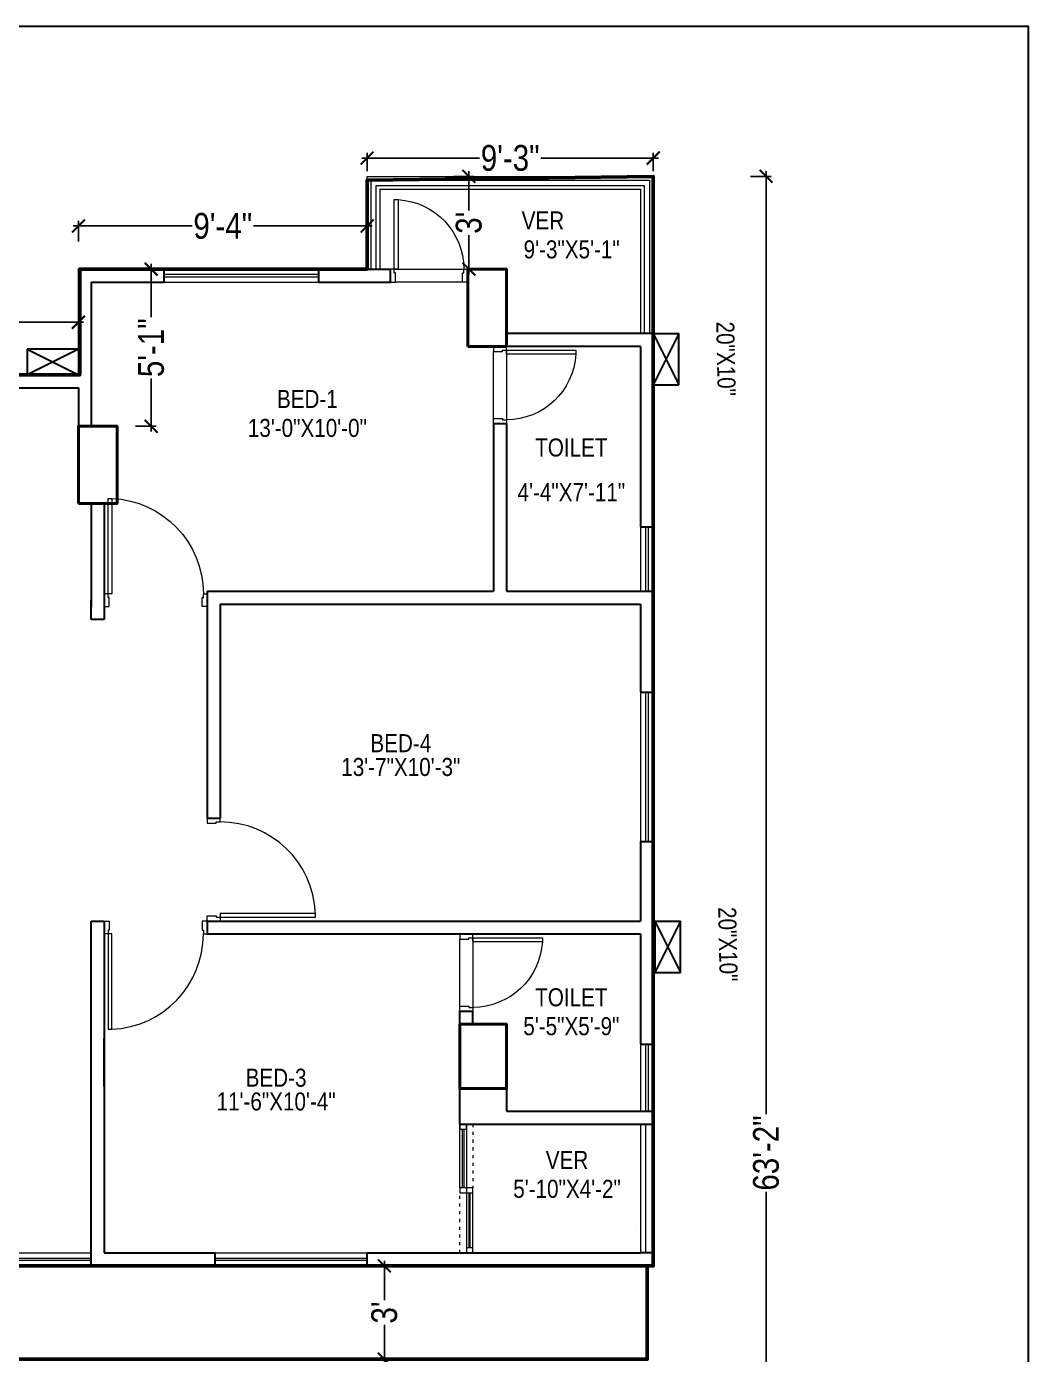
# Model space of a CAD drawing. Header units: inches. Extents: x -105452 to 530452, y -260293 to 806398.
# Drawn here: x 121631 to 122019, y -132196 to -131680 of the extents above; entities that cross this region are included whole.
import ezdxf
from ezdxf.enums import TextEntityAlignment as Align

# ---------------------------------------------------------------- set-up
doc = ezdxf.new("R2010")
doc.units = ezdxf.units.IN
doc.header["$MEASUREMENT"] = 0
doc.linetypes.add('ACAD_ISO03W100', pattern=[30, 12, -18])
doc.linetypes.add('DASHED', pattern=[0.75, 0.5, -0.25])
doc.layers.get('0').update_dxf_attribs({"linetype": 'CONTINUOUS'})
doc.layers.get('Defpoints').update_dxf_attribs({"linetype": 'CONTINUOUS'})
for name, color, linetype, lineweight in [('COLUMN1', 10, 'CONTINUOUS', 40), ('DOOR', 44, 'CONTINUOUS', 5), ('Low Height Wall', 22, 'CONTINUOUS', 9), ('Rail', 30, 'CONTINUOUS', 5), ('Wall', 7, 'CONTINUOUS', 50), ('Wall.', 7, 'CONTINUOUS', 40), ('Walll', 7, 'CONTINUOUS', 35), ('win', 5, 'CONTINUOUS', 9), ('Win.', 150, 'CONTINUOUS', 5)]:
    doc.layers.add(name, color=color, linetype=linetype, lineweight=lineweight)
for name, color, linetype in [('DATABASEP1', 7, 'CONTINUOUS'), ('Line', 7, 'CONTINUOUS'), ('Text', 162, 'CONTINUOUS')]:
    doc.layers.add(name, color=color, linetype=linetype)
doc.styles.add('arial narrow', font='ARIALN.TTF')
doc.dimstyles.new('IN DIM.', dxfattribs={"dimtxt": 8, "dimasz": 4, "dimexe": 2, "dimexo": 2, "dimgap": 1, "dimtad": 0, "dimdec": 0, "dimrnd": 1, "dimzin": 0, "dimdsep": 46, "dimlunit": 4, "dimtxsty": 'arial narrow', "dimblk": 'DOTSMALL', "dimcen": 0, "dimdle": 2, "dimclrd": 252, "dimclre": 252, "dimclrt": 4, "dimaunit": 1, "dimadec": 3, "dimazin": 1, "dimtfac": 1, "dimtdec": 0, "dimtofl": 0, "dimtmove": 0, "dimatfit": 3, "dimldrblk": 'DOT', "dimfxl": 6, "dimtolj": 1, "dimtzin": 0, "dimlwd": -1, "dimlwe": -1, "dimarcsym": 0})

# ---------------------------------------------------------------- blocks, each defined once
blk = doc.blocks.new('D-40')
at = {"lineweight": 18}
for points in [[(-5, 0), (0, 0), (0, -2), (-3.5, -2), (-3.5, -1.5), (-5, -1.5)], [(-41.97, -1.5), (-41.97, -3), (-5, -3), (-5, -1.5)], [(-5, -40), (0, -40), (0, -38), (-3.5, -38), (-3.5, -38.5), (-5, -38.5)]]:
    blk.add_lwpolyline(points, close=True, dxfattribs=at)
blk.add_arc((-5, -1.5), 37, 182.3234, 270, dxfattribs=at)
blk = doc.blocks.new('D-30')
at = {"layer": 'DOOR', "lineweight": 18}
for points in [[(5, 30), (0, 30), (0, 28), (3.5, 28), (3.5, 28.5), (5, 28.5)], [(5, 0), (0, 0), (0, 2), (3.5, 2), (3.5, 1.5), (5, 1.5)], [(31.97, 1.5), (31.97, 3), (5, 3), (5, 1.5)]]:
    blk.add_lwpolyline(points, close=True, dxfattribs=at)
blk.add_arc((4.99, 1.48), 27.02, 3.2261, 89.9826, dxfattribs=at)
at = {"layer": 'Line', "linetype": 'Continuous', "lineweight": 5}
for p, q in [((0, 28), (0, 2)), ((5, 1.5), (5, 28.5))]:
    blk.add_line(p, q, dxfattribs=at)
blk = doc.blocks.new('VBVBBB')
at = {"layer": 'COLUMN1', "color": 40}
for points in [[(127508.11, -131732.51), (127523.11, -131732.51), (127523.11, -131702.51), (127508.11, -131702.51)], [(127357.11, -131793.51), (127372.11, -131793.51), (127372.11, -131763.51), (127357.11, -131763.51)]]:
    blk.add_lwpolyline(points, close=True, dxfattribs=at)
at = {"layer": 'COLUMN1', "color": 87}
blk.add_lwpolyline([(127505.11, -132020.51), (127523.11, -132020.51), (127523.11, -131995.51), (127505.11, -131995.51)], close=True, dxfattribs=at)
blk = doc.blocks.new('_ArchTick')
at = {"color": 0, "linetype": 'ByBlock', "const_width": 0.15}
blk.add_lwpolyline([(-0.5, -0.5), (0.5, 0.5)], dxfattribs=at)
blk = doc.blocks.new('*D35')
at = {"layer": 'DATABASEP1', "color": 252, "transparency": 16777216}
for p, q in [((121775.36, -132161.4), (121767.36, -132161.4)), ((121769.36, -132159.4), (121769.36, -132174.73)), ((121769.36, -132199.61), (121769.36, -132184.28)), ((121775.36, -132197.61), (121767.36, -132197.61))]:
    blk.add_line(p, q, dxfattribs=at)
at = {"layer": 'Defpoints', "color": 0, "lineweight": 30, "transparency": 16777216}
for p in [(121769.36, -132161.4), (121904.4, -132161.4), (121904.4, -132197.61)]:
    blk.add_point(p, dxfattribs=at)
at = {"layer": 'DATABASEP1', "color": 252, "transparency": 16777216, "xscale": 5, "yscale": 5, "zscale": 5}
for p, rotation in [((121769.36, -132161.4), 90), ((121769.36, -132197.61), 270)]:
    blk.add_blockref('_ArchTick', p, dxfattribs=dict(at, rotation=rotation))
at = {"layer": 'DATABASEP1', "color": 7, "lineweight": 40, "transparency": 16777216, "insert": (121769.36, -132179.5), "char_height": 10, "attachment_point": 5, "rotation": 90, "style": 'arial narrow'}
blk.add_mtext("\\A1;3'", dxfattribs=at)
blk = doc.blocks.new('*D40')
at = {"layer": 'DATABASEP1', "color": 252, "transparency": 16777216}
for p, q in [((121762.69, -131736.61), (121762.69, -131729.51)), ((121873.69, -131736.61), (121873.69, -131729.51)), ((121760.69, -131731.51), (121806.28, -131731.51)), ((121875.69, -131731.51), (121830.1, -131731.51))]:
    blk.add_line(p, q, dxfattribs=at)
at = {"layer": 'Defpoints', "color": 0, "lineweight": 30, "transparency": 16777216}
for p in [(121873.69, -131731.51), (121762.69, -131738.61), (121873.69, -131738.61)]:
    blk.add_point(p, dxfattribs=at)
at = {"layer": 'DATABASEP1', "color": 252, "transparency": 16777216, "xscale": 5, "yscale": 5, "zscale": 5, "rotation": 180}
blk.add_blockref('_ArchTick', (121762.69, -131731.51), dxfattribs=at)
at = {"layer": 'DATABASEP1', "color": 252, "transparency": 16777216, "xscale": 5, "yscale": 5, "zscale": 5}
blk.add_blockref('_ArchTick', (121873.69, -131731.51), dxfattribs=at)
at = {"layer": 'DATABASEP1', "color": 7, "lineweight": 40, "transparency": 16777216, "insert": (121818.19, -131731.51), "char_height": 10, "attachment_point": 5, "style": 'arial narrow'}
blk.add_mtext('\\A1;9\'-3"', dxfattribs=at)
blk = doc.blocks.new('*D41')
at = {"layer": 'DATABASEP1', "color": 252, "transparency": 16777216}
for p, q in [((121650.69, -131763.87), (121650.69, -131755.87)), ((121762.69, -131763.87), (121762.69, -131755.87)), ((121648.69, -131757.87), (121694.78, -131757.87)), ((121764.69, -131757.87), (121718.6, -131757.87))]:
    blk.add_line(p, q, dxfattribs=at)
at = {"layer": 'Defpoints', "color": 0, "lineweight": 30, "transparency": 16777216}
for p in [(121762.69, -131757.87), (121650.69, -131774.61), (121762.69, -131774.61)]:
    blk.add_point(p, dxfattribs=at)
at = {"layer": 'DATABASEP1', "color": 252, "transparency": 16777216, "xscale": 5, "yscale": 5, "zscale": 5, "rotation": 180}
blk.add_blockref('_ArchTick', (121650.69, -131757.87), dxfattribs=at)
at = {"layer": 'DATABASEP1', "color": 252, "transparency": 16777216, "xscale": 5, "yscale": 5, "zscale": 5}
blk.add_blockref('_ArchTick', (121762.69, -131757.87), dxfattribs=at)
at = {"layer": 'DATABASEP1', "color": 7, "lineweight": 40, "transparency": 16777216, "insert": (121706.69, -131757.87), "char_height": 10, "attachment_point": 5, "style": 'arial narrow'}
blk.add_mtext('\\A1;9\'-4"', dxfattribs=at)
blk = doc.blocks.new('*D42')
at = {"layer": 'DATABASEP1', "color": 252, "transparency": 16777216}
for p, q in [((121650.69, -131789.22), (121650.69, -131797.22)), ((121561.66, -131795.22), (121595.3, -131795.22)), ((121563.66, -131801.22), (121563.66, -131793.22)), ((121652.69, -131795.22), (121619.05, -131795.22))]:
    blk.add_line(p, q, dxfattribs=at)
at = {"layer": 'Defpoints', "color": 0, "lineweight": 30, "transparency": 16777216}
for p in [(121650.69, -131774.61), (121650.69, -131795.22), (121563.66, -131815.65)]:
    blk.add_point(p, dxfattribs=at)
at = {"layer": 'DATABASEP1', "color": 252, "transparency": 16777216, "xscale": 5, "yscale": 5, "zscale": 5, "rotation": 180}
blk.add_blockref('_ArchTick', (121563.66, -131795.22), dxfattribs=at)
at = {"layer": 'DATABASEP1', "color": 252, "transparency": 16777216, "xscale": 5, "yscale": 5, "zscale": 5}
blk.add_blockref('_ArchTick', (121650.69, -131795.22), dxfattribs=at)
at = {"layer": 'DATABASEP1', "color": 7, "lineweight": 40, "transparency": 16777216, "insert": (121607.18, -131795.22), "char_height": 10, "attachment_point": 5, "style": 'arial narrow'}
blk.add_mtext('\\A1;7\'-3"', dxfattribs=at)
blk = doc.blocks.new('*D56')
at = {"layer": 'DATABASEP1', "color": 252, "transparency": 16777216}
for p, q in [((121911.46, -131738.61), (121919.46, -131738.61)), ((121917.46, -131736.61), (121917.46, -132102.49)), ((121917.46, -132498.61), (121917.46, -132132.73)), ((121911.46, -132496.61), (121919.46, -132496.61))]:
    blk.add_line(p, q, dxfattribs=at)
at = {"layer": 'Defpoints', "color": 0, "lineweight": 30, "transparency": 16777216}
for p in [(121873.69, -131738.61), (121873.69, -132496.61), (121917.46, -132496.61)]:
    blk.add_point(p, dxfattribs=at)
at = {"layer": 'DATABASEP1', "color": 252, "transparency": 16777216, "xscale": 5, "yscale": 5, "zscale": 5}
for p, rotation in [((121917.46, -131738.61), 90), ((121917.46, -132496.61), 270)]:
    blk.add_blockref('_ArchTick', p, dxfattribs=dict(at, rotation=rotation))
at = {"layer": 'DATABASEP1', "color": 7, "lineweight": 40, "transparency": 16777216, "insert": (121917.46, -132117.61), "char_height": 10, "attachment_point": 5, "rotation": 90, "style": 'arial narrow'}
blk.add_mtext('\\A1;63\'-2"', dxfattribs=at)
blk = doc.blocks.new('*D67')
at = {"layer": 'DATABASEP1', "color": 252, "transparency": 16777216}
for p, q in [((121672.89, -131774.61), (121680.89, -131774.61)), ((121678.89, -131772.61), (121678.89, -131793.2)), ((121678.89, -131837.61), (121678.89, -131817.02)), ((121672.89, -131835.61), (121680.89, -131835.61))]:
    blk.add_line(p, q, dxfattribs=at)
at = {"layer": 'Defpoints', "color": 0, "lineweight": 30, "transparency": 16777216}
for p in [(121650.69, -131774.61), (121678.89, -131774.61), (121655.69, -131835.61)]:
    blk.add_point(p, dxfattribs=at)
at = {"layer": 'DATABASEP1', "color": 252, "transparency": 16777216, "xscale": 5, "yscale": 5, "zscale": 5}
for p, rotation in [((121678.89, -131774.61), 90), ((121678.89, -131835.61), 270)]:
    blk.add_blockref('_ArchTick', p, dxfattribs=dict(at, rotation=rotation))
at = {"layer": 'DATABASEP1', "color": 7, "lineweight": 30, "transparency": 16777216, "insert": (121678.89, -131805.11), "char_height": 10, "attachment_point": 5, "rotation": 90, "style": 'arial narrow'}
blk.add_mtext('\\A1;5\'-1"', dxfattribs=at)
blk = doc.blocks.new('*D68')
at = {"layer": 'DATABASEP1', "color": 252, "transparency": 16777216}
for p, q in [((121796.14, -131738.61), (121804.14, -131738.61)), ((121802.14, -131736.61), (121802.14, -131751.84)), ((121802.14, -131776.61), (121802.14, -131761.38)), ((121802.14, -131774.61), (121804.14, -131774.61))]:
    blk.add_line(p, q, dxfattribs=at)
at = {"layer": 'Defpoints', "color": 0, "lineweight": 30, "transparency": 16777216}
for p in [(121762.69, -131738.61), (121802.14, -131738.61), (121801.69, -131774.61)]:
    blk.add_point(p, dxfattribs=at)
at = {"layer": 'DATABASEP1', "color": 252, "transparency": 16777216, "xscale": 5, "yscale": 5, "zscale": 5}
for p, rotation in [((121802.14, -131738.61), 90), ((121802.14, -131774.61), 270)]:
    blk.add_blockref('_ArchTick', p, dxfattribs=dict(at, rotation=rotation))
at = {"layer": 'DATABASEP1', "color": 7, "lineweight": 30, "transparency": 16777216, "insert": (121802.14, -131756.61), "char_height": 10, "attachment_point": 5, "rotation": 90, "style": 'arial narrow'}
blk.add_mtext("\\A1;3'", dxfattribs=at)

msp = doc.modelspace()

# ---------------------------------------------------------------- linework, layer by layer
at = {"layer": 'DATABASEP1', "lineweight": 30}
msp.add_line((121655.6911603, -131779.6100508), (121655.6911603, -131835.6100508), dxfattribs=at)
at = {"layer": 'DATABASEP1', "color": 1, "lineweight": 30}
for p, q in [((121873.6911603, -131799.6100508), (121873.6911603, -131819.5349009)), ((121873.6911603, -131799.6100508), (121883.5998373, -131799.6100508)), ((121873.6911603, -131799.6100508), (121883.5998373, -131819.5349009)), ((121883.5998373, -131799.6100508), (121873.6911603, -131819.5349009)), ((121883.5998373, -131819.5349009), (121883.5998373, -131799.6100508)), ((121650.6911603, -131805.6900508), (121630.7711603, -131805.6900508)), ((121630.7711603, -131805.6900508), (121630.7711603, -131815.6500508)), ((121630.7711603, -131805.6900508), (121650.6911603, -131815.6500508)), ((121650.6911603, -131805.6900508), (121630.7711603, -131815.6500508)), ((121650.6911603, -131805.6900508), (121650.6911603, -131815.6500508)), ((121630.7711603, -131815.6500508), (121650.6911603, -131815.6500508)), ((121873.6911603, -131819.5349009), (121883.5998373, -131819.5349009)), ((121874.3365394, -132027.6100508), (121874.3365394, -132047.5349009)), ((121874.3365394, -132027.6100508), (121884.2452165, -132027.6100508)), ((121874.3365394, -132027.6100508), (121884.2452165, -132047.5349009)), ((121884.2452165, -132027.6100508), (121874.3365394, -132047.5349009)), ((121884.2452165, -132047.5349009), (121884.2452165, -132027.6100508)), ((121874.3365394, -132047.5349009), (121884.2452165, -132047.5349009))]:
    msp.add_line(p, q, dxfattribs=at)
msp.add_lwpolyline([(120503.476019, -132597.4550182), (122019.2360072, -132597.4550182), (122019.2360072, -131680.4809542), (120503.476019, -131680.4809542)], close=True, dxfattribs=at)
at = {"layer": 'DATABASEP1', "color": 6, "lineweight": 50}
msp.add_lwpolyline([(121164.6911609, -131979.6100449), (121336.5725915, -131979.6100508), (121336.6911598, -132067.6100503), (121380.6436458, -132067.6100503), (121380.6436458, -131876.6100508), (121471.7407424, -131876.6100508), (121471.7407424, -131835.6100508), (121563.6607424, -131835.6100508), (121561.6607424, -131815.6500508), (121651.2025479, -131815.6500508), (121651.2025479, -131774.6100508), (121762.6911603, -131774.6100508), (121762.6911603, -131740.1100508), (121873.6911603, -131738.6100508), (121873.6911603, -132161.399065), (121533.6911603, -132161.399065), (121533.6911603, -132197.6100508)], dxfattribs=at)
msp.add_lwpolyline([(121533.6911603, -132161.399065), (121871.377641, -132161.399065), (121871.377641, -132197.6100508), (121533.6911603, -132197.6100508)], close=True, dxfattribs=at)
at = {"layer": 'Low Height Wall'}
for p, q in [((121762.6911603, -131738.6100508), (121873.6911603, -131738.6100508)), ((121762.6911603, -131774.6100508), (121762.6911603, -131738.6100508)), ((121873.6911603, -131738.6100508), (121873.6911603, -131799.6100508)), ((121767.6911603, -131743.6100508), (121868.6911603, -131743.6100508)), ((121767.6911603, -131774.6100508), (121767.6911603, -131743.6100508)), ((121868.6911603, -131743.6100508), (121868.6911603, -131799.6100508))]:
    msp.add_line(p, q, dxfattribs=at)
at = {"layer": 'Rail'}
for p, q in [((121764.1911603, -131740.1100508), (121872.1911603, -131740.1100508)), ((121764.1911603, -131774.6100508), (121764.1911603, -131740.1100508)), ((121872.1911603, -131740.1100508), (121872.1911603, -131799.6100508)), ((121766.1911603, -131742.1100508), (121870.1911603, -131742.1100508)), ((121766.1911603, -131774.6100508), (121766.1911603, -131742.1100508)), ((121870.1911603, -131742.1100508), (121870.1911603, -131799.6100508))]:
    msp.add_line(p, q, dxfattribs=at)
at = {"layer": 'Rail', "lineweight": 15}
for p, q in [((121868.6911603, -132106.399065), (121868.6911603, -132156.399065)), ((121870.6911603, -132106.399065), (121870.6911603, -132156.399065)), ((121873.6911603, -132106.399065), (121873.6911603, -132156.399065))]:
    msp.add_line(p, q, dxfattribs=at)
at = {"layer": 'Wall', "lineweight": 30}
for p, q in [((121683.9243763, -131779.6100508), (121683.9243763, -131774.6100508)), ((121743.9243763, -131779.6100508), (121743.9243763, -131774.6100508)), ((121868.6911603, -131938.7281097), (121873.6911603, -131938.7281097)), ((121868.6911603, -131996.7281097), (121873.6911603, -131996.7281097))]:
    msp.add_line(p, q, dxfattribs=at)
at = {"layer": 'Wall.', "lineweight": 30}
for p, q in [((121655.6607424, -132027.6100508), (121660.6607424, -132027.6100508)), ((121655.6607424, -132156.399065), (121655.6607424, -132027.6100508)), ((121655.6607424, -132032.6100508), (121655.6607424, -132027.6100508)), ((121700.6607424, -132027.6100508), (121868.6911603, -132027.6100508)), ((121700.6607424, -132032.6100508), (121868.6911603, -132032.6100508)), ((121798.6911603, -132062.6100508), (121803.6911603, -132062.6100508)), ((121798.6911603, -132067.6100508), (121798.6911603, -132062.6100508)), ((121803.6911603, -132067.6100508), (121803.6911603, -132062.6100508)), ((121660.6607424, -132091.6100508), (121660.6607424, -132073.1100508)), ((121868.6911603, -132075.399065), (121873.6911603, -132075.399065)), ((121798.6911603, -132106.399065), (121798.6911603, -132092.6100508)), ((121816.6911603, -132092.6100508), (121816.6911603, -132101.399065)), ((121816.6911603, -132101.399065), (121873.6911603, -132101.399065)), ((121873.6911603, -132106.399065), (121873.6911603, -132101.399065)), ((121798.6911603, -132106.399065), (121873.6911603, -132106.399065)), ((121866.6911603, -132146.1187032), (121866.6911603, -132146.1187032)), ((121655.6607424, -132156.399065), (121655.6607424, -132156.399065)), ((121655.6607424, -132161.399065), (121655.6607424, -132156.399065)), ((121660.6607424, -132156.399065), (121703.74713, -132156.399065)), ((121703.74713, -132161.399065), (121703.74713, -132156.399065)), ((121762.74713, -132156.399065), (121816.6911603, -132156.399065)), ((121762.74713, -132161.399065), (121762.74713, -132156.399065)), ((121816.6911603, -132156.399065), (121868.6911603, -132156.399065)), ((121873.6911603, -132156.399065), (121868.6911603, -132156.399065)), ((121868.6911603, -132156.399065), (121868.6911603, -132156.399065)), ((121873.6911603, -132161.399065), (121873.6911603, -132156.399065)), ((121655.6607424, -132161.399065), (121703.74713, -132161.399065)), ((121762.74713, -132161.399065), (121873.6911603, -132161.399065))]:
    msp.add_line(p, q, dxfattribs=at)
at = {"layer": 'Walll', "lineweight": 30}
for p, q in [((121650.6911603, -131774.6100508), (121650.6911603, -131815.6500508)), ((121650.6911603, -131774.6100508), (121683.9243763, -131774.6100508)), ((121743.9243763, -131774.6100508), (121771.6911603, -131774.6100508)), ((121771.6911603, -131779.6100508), (121771.6911603, -131774.6100508)), ((121655.6911603, -131779.6100508), (121683.9243763, -131779.6100508)), ((121743.9243763, -131779.6100508), (121771.6911603, -131779.6100508)), ((121873.6911603, -131799.6100508), (121816.6911603, -131799.6100508)), ((121873.6911603, -131799.6100508), (121873.6911603, -131874.6100508)), ((121868.6911603, -131804.6100508), (121816.6911603, -131804.6100508)), ((121868.6911603, -131804.6100508), (121868.6911603, -131874.6100508)), ((121608.6607424, -131815.6500508), (121650.6911603, -131815.6500508)), ((121650.6911603, -131815.6500508), (121639.5415322, -131815.6500508)), ((121608.6607424, -131820.6500508), (121650.6911603, -131820.6500508)), ((121650.6911603, -131820.6500508), (121650.6911603, -131835.6100508)), ((121811.6911603, -131834.6100508), (121811.6911603, -131899.6100508)), ((121816.6911603, -131834.6100508), (121811.6911603, -131834.6100508)), ((121816.6911603, -131834.6100508), (121816.6911603, -131899.6100508)), ((121655.6607424, -131865.6100508), (121655.6607424, -131905.6100508)), ((121660.6607424, -131865.6100508), (121660.6607424, -131888.2834177)), ((121660.6607424, -131865.6100508), (121660.6607424, -131910.6100508)), ((121655.6607424, -131876.6100508), (121655.6607424, -131876.6100508)), ((121868.6911603, -131874.6100508), (121873.6911603, -131874.6100508)), ((121700.6607424, -131899.6100508), (121700.6607424, -131987.6100508)), ((121700.6607424, -131899.6100508), (121811.6911603, -131899.6100508)), ((121816.6911603, -131899.6100508), (121873.6911603, -131899.6100508)), ((121873.6911603, -131899.6100508), (121873.6911603, -131938.7281097)), ((121655.6607424, -131910.6100508), (121655.6607424, -131903.0480687)), ((121705.6607424, -131904.6100508), (121705.6607424, -131987.6100508)), ((121705.6607424, -131904.6100508), (121868.6911603, -131904.6100508)), ((121868.6911603, -131904.6100508), (121868.6911603, -131938.7281097)), ((121660.6607424, -131910.6100508), (121655.6607424, -131910.6100508)), ((121873.6911603, -131938.7281097), (121873.6911603, -131938.7281097)), ((121700.6607424, -131987.6100508), (121705.6607424, -131987.6100508)), ((121868.6911603, -131996.7281097), (121868.6911603, -132027.6100508)), ((121873.6911603, -131996.7281097), (121873.6911603, -132075.399065)), ((121660.6607424, -132027.6100508), (121660.6607424, -132156.399065)), ((121700.6607424, -132027.6100508), (121700.6607424, -132032.6100508)), ((121868.6911603, -132032.6100508), (121868.6911603, -132075.399065))]:
    msp.add_line(p, q, dxfattribs=at)
at = {"layer": 'Walll', "lineweight": 0}
msp.add_line((121873.6911603, -131785.6100508), (121873.6911603, -131807.0653606), dxfattribs=at)
at = {"layer": 'Walll'}
msp.add_line((121868.6911603, -132161.399065), (121873.6911603, -132161.399065), dxfattribs=at)
at = {"layer": 'win', "lineweight": 0}
for p, q in [((121683.9243763, -131774.6100508), (121743.9243763, -131774.6100508)), ((121683.9243763, -131776.6100508), (121743.9243763, -131776.6100508)), ((121683.9243763, -131777.6100508), (121743.9243763, -131777.6100508)), ((121683.9243763, -131779.6100508), (121743.9243763, -131779.6100508)), ((121868.6911603, -131874.6100508), (121868.6911603, -131899.6100508)), ((121870.6911603, -131874.6100508), (121870.6911603, -131899.6100508)), ((121871.6911603, -131874.6100508), (121871.6911603, -131899.6100508)), ((121873.6911603, -131874.6100508), (121873.6911603, -131899.6100508)), ((121868.6911603, -131938.7281097), (121868.6911603, -131996.7281097)), ((121870.6911603, -131938.7281097), (121870.6911603, -131996.7281097)), ((121871.6911603, -131938.7281097), (121871.6911603, -131996.7281097)), ((121873.6911603, -131938.7281097), (121873.6911603, -131996.7281097)), ((121533.6911603, -132156.399065), (121655.6607424, -132156.399065)), ((121703.74713, -132156.399065), (121762.74713, -132156.399065)), ((121533.6911603, -132158.4237943), (121655.6607424, -132158.4237943)), ((121533.6911603, -132159.1880793), (121655.6607424, -132159.1880793)), ((121533.6911603, -132161.399065), (121655.6607424, -132161.399065)), ((121703.74713, -132158.4237943), (121762.74713, -132158.4237943)), ((121703.74713, -132159.1880793), (121762.74713, -132159.1880793)), ((121703.74713, -132161.399065), (121762.74713, -132161.399065))]:
    msp.add_line(p, q, dxfattribs=at)
at = {"layer": 'win'}
for p, q in [((121868.6911603, -132075.399065), (121868.6911603, -132101.399065)), ((121870.6911603, -132075.399065), (121870.6911603, -132101.399065)), ((121871.6911603, -132075.399065), (121871.6911603, -132101.399065)), ((121873.6911603, -132075.399065), (121873.6911603, -132101.399065))]:
    msp.add_line(p, q, dxfattribs=at)
msp.add_lwpolyline([(121801.1911603, -132156.399065), (121803.6911603, -132156.399065), (121803.6911603, -132154.399065), (121801.1911603, -132154.399065)], close=True, dxfattribs=at)
at = {"layer": 'Win.'}
for p, q in [((121798.6888291, -132131.1062917), (121798.6911603, -132106.3989584)), ((121799.6888291, -132131.1062917), (121799.6911603, -132108.3989584)), ((121800.1911603, -132108.3989584), (121800.1888291, -132131.1062917)), ((121801.1911603, -132106.3989584), (121801.1911603, -132156.399065)), ((121802.1888291, -132133.1062917), (121802.1911603, -132154.399065)), ((121802.6911603, -132154.399065), (121802.6888291, -132133.1062917)), ((121803.6911603, -132156.399065), (121803.6888291, -132133.1062917))]:
    msp.add_line(p, q, dxfattribs=at)
at = {"layer": 'Win.', "color": 252, "linetype": 'ACAD_ISO03W100', "lineweight": 15, "ltscale": 0.1}
for p, q in [((121803.6911603, -132106.3989584), (121803.6888291, -132131.1062917)), ((121798.6911603, -132156.399065), (121798.6888291, -132133.1062917))]:
    msp.add_line(p, q, dxfattribs=at)
at = {"layer": 'Win.'}
for points in [[(121798.6911603, -132108.3989584), (121801.1911603, -132108.3989584), (121801.1911603, -132106.3989584), (121798.6911603, -132106.3989584)], [(121798.6888291, -132133.1062917), (121803.6888291, -132133.1062917), (121803.6888291, -132131.1062917), (121798.6888291, -132131.1062917)]]:
    msp.add_lwpolyline(points, close=True, dxfattribs=at)

# ---------------------------------------------------------------- block references
at = {"layer": 'COLUMN1', "color": 3, "linetype": 'DASHED', "lineweight": 40}
msp.add_blockref('VBVBBB', (-5706.4192249, -72.0959258), dxfattribs=at)
at = {"layer": 'DOOR', "lineweight": 0, "xscale": -1, "rotation": 90}
msp.add_blockref('D-40', (121660.6607424, -131905.5700508), dxfattribs=at)
at = {"layer": 'DOOR', "lineweight": 0}
for p, rotation in [((121700.6607424, -132027.6100508), 180), ((121660.6607424, -132027.6100508), 90)]:
    msp.add_blockref('D-40', p, dxfattribs=dict(at, rotation=rotation))
at = {"layer": 'Wall', "lineweight": 0, "xscale": -1}
for p, rotation in [((121771.6911603, -131779.6100508), 270), ((121811.6911603, -131804.6100508), 180), ((121798.6911603, -132032.6100508), 180)]:
    msp.add_blockref('D-30', p, dxfattribs=dict(at, rotation=rotation))

# ---------------------------------------------------------------- texts
at = {"layer": 'Text', "lineweight": 0, "style": 'arial narrow'}
for s, p in [('VER', (121830.883357, -131755.7314849)), ('9\'-3"X5\'-1"', (121842.0427611, -131766.9524944)), ('BED-1', (121739.500435, -131825.0062213)), ('13\'-0"X10\'-0"', (121739.500435, -131836.2272309)), ('TOILET', (121841.9154705, -131843.8295484)), ('4\'-4"X7\'-11"', (121841.9154705, -131861.166832)), ('BED-4', (121775.7497548, -131958.5712848)), ('13\'-7"X10\'-3"', (121775.7497548, -131967.7922943)), ('TOILET', (121841.9154705, -132057.1709928)), ('5\'-5"X5\'-9"', (121841.9154705, -132068.3920023)), ('BED-3', (121727.3662107, -132088.3871693)), ('11\'-6"X10\'-4"', (121727.3662107, -132097.6081788)), ('VER', (121840.2330023, -132120.2888879)), ('5\'-10"X4\'-2"', (121840.2330023, -132131.5098975))]:
    msp.add_text(s, height=7, dxfattribs=at).set_placement(p, align=Align.MIDDLE_CENTER)
for p in [(121901.8941632, -131809.402972), (121902.6510731, -132036.6021235)]:
    msp.add_text('20"X10"', height=7, rotation=271.197097051, dxfattribs=at).set_placement(p, align=Align.MIDDLE_CENTER)

# ---------------------------------------------------------------- dimensions: what is measured, and where the dimension line sits
at = {"layer": 'DATABASEP1', "lineweight": 40}
for base, p1, p2, picture, middle in [((121873.6911603, -131731.5073415), (121762.6911603, -131738.6100508), (121873.6911603, -131738.6100508), '*D40', (121818.1911603, -131731.5073415)), ((121762.6911603, -131757.873996), (121650.6911603, -131774.6100508), (121762.6911603, -131774.6100508), '*D41', (121706.6911603, -131757.873996)), ((121650.6911603, -131795.2241698), (121563.6607424, -131815.6500508), (121650.6911603, -131774.6100508), '*D42', (121607.1759513, -131795.2241698))]:
    dim = msp.add_linear_dim(base=base, p1=p1, p2=p2, dimstyle='IN DIM.', override={"dimtxt": 10, "dimasz": 5, "dimblk": 'ArchTick', "dimclrt": 7, "dimldrblk": 'ArchTick', "dimfxlon": 1, "dimarcsym": 2}, dxfattribs=at)
    dim.commit()
    dim.dimension.update_dxf_attribs({"geometry": picture, "text_midpoint": middle})
at = {"layer": 'DATABASEP1', "lineweight": 30}
for base, p1, p2, picture, middle in [((121802.1366717, -131738.6100508), (121801.6911603, -131774.6100508), (121762.6911603, -131738.6100508), '*D68', (121802.1366717, -131756.6100508)), ((121678.8945034, -131774.6100508), (121655.6911603, -131835.6100508), (121650.6911603, -131774.6100508), '*D67', (121678.8945034, -131805.1100508))]:
    dim = msp.add_linear_dim(base=base, p1=p1, p2=p2, angle=90, dimstyle='IN DIM.', override={"dimtxt": 10, "dimasz": 5, "dimblk": 'ArchTick', "dimclrt": 7, "dimldrblk": 'ArchTick', "dimfxlon": 1, "dimarcsym": 2}, dxfattribs=at)
    dim.commit()
    dim.dimension.update_dxf_attribs({"geometry": picture, "text_midpoint": middle})
at = {"layer": 'DATABASEP1', "lineweight": 40}
for base, p1, p2, picture, middle in [((121917.4599337, -132496.6100508), (121873.6911603, -131738.6100508), (121873.6911603, -132496.6100508), '*D56', (121917.4599337, -132117.6100508)), ((121769.3555071, -132161.399065), (121904.4035876, -132197.6100508), (121904.4035876, -132161.399065), '*D35', (121769.3555071, -132179.5045579))]:
    dim = msp.add_linear_dim(base=base, p1=p1, p2=p2, angle=90, dimstyle='IN DIM.', override={"dimtxt": 10, "dimasz": 5, "dimblk": 'ArchTick', "dimclrt": 7, "dimldrblk": 'ArchTick', "dimfxlon": 1, "dimarcsym": 2}, dxfattribs=at)
    dim.commit()
    dim.dimension.update_dxf_attribs({"geometry": picture, "text_midpoint": middle})

doc.saveas('drawing.dxf')
